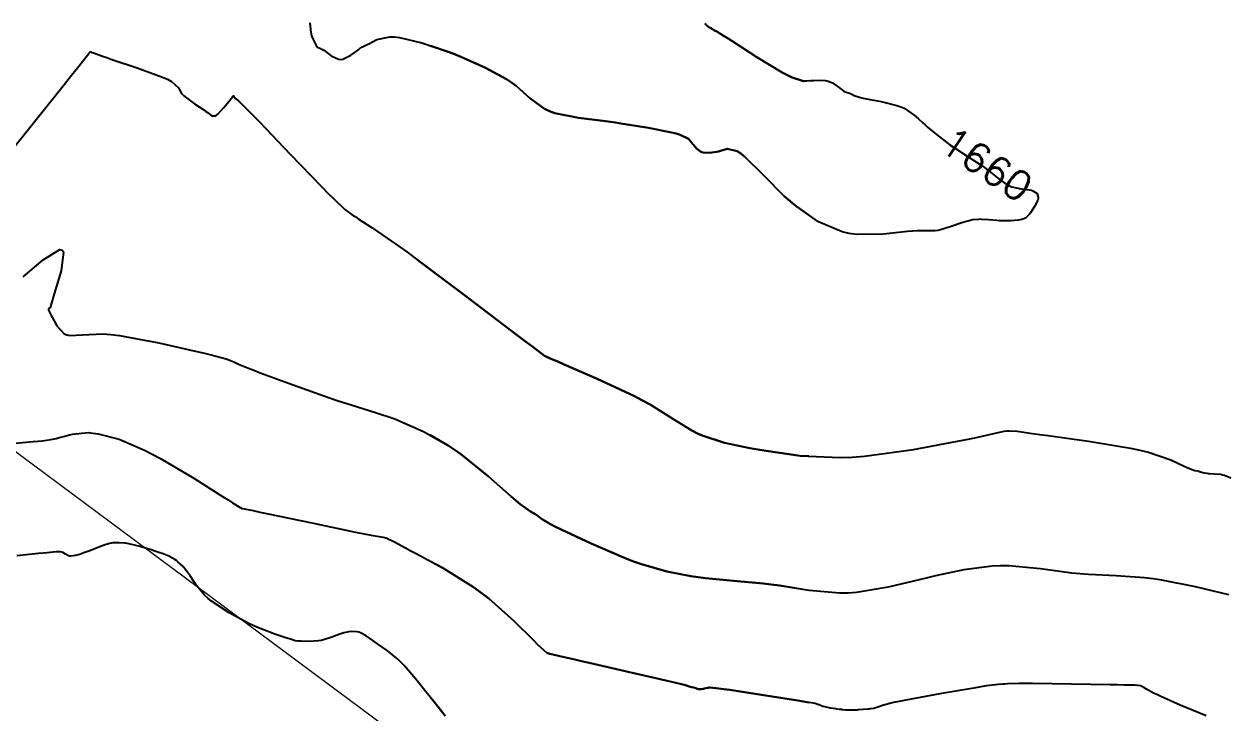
# Model space of a CAD drawing. Header units: metres. Extents: x 837477 to 838477, y 1189014 to 1191014.
# Drawn here: x 837771.3 to 837929.9, y 1190212.8 to 1190303.8 of the extents above; entities that cross this region are included whole.
import ezdxf

# ---------------------------------------------------------------- set-up
doc = ezdxf.new("R2010")
doc.units = ezdxf.units.M
doc.header["$LTSCALE"] = 0.3
doc.layers.add('COTAS 10', color=1, linetype='Continuous')
doc.layers.add('Linea_Tendencia', color=51, linetype='Continuous', lineweight=20)
doc.styles.get("Standard").update_dxf_attribs({"font": 'simplex.shx'})

msp = doc.modelspace()

# ---------------------------------------------------------------- linework, layer by layer
at = {"layer": 'COTAS 10'}
for points, elevation in [([(837808.994, 1190303.944), (837809.017, 1190303.806), (837809.038, 1190303.659), (837809.098, 1190303.053), (837809.178, 1190302.448), (837809.213, 1190302.301), (837809.252, 1190302.164), (837809.437, 1190301.745), (837809.633, 1190301.411), (837809.68, 1190301.327), (837809.724, 1190301.247), (837809.854, 1190300.991), (837809.991, 1190300.794), (837810.038, 1190300.752), (837810.09, 1190300.716), (837810.312, 1190300.629), (837810.696, 1190300.44), (837810.85, 1190300.339), (837811.025, 1190300.217), (837811.83, 1190299.601), (837812.797, 1190299.154), (837813.075, 1190299.138), (837813.357, 1190299.169), (837814.41, 1190299.673), (837815.291, 1190300.332), (837815.464, 1190300.461), (837815.606, 1190300.568), (837815.864, 1190300.759), (837815.929, 1190300.796), (837815.949, 1190300.805), (837815.971, 1190300.814), (837816.057, 1190300.842), (837816.389, 1190300.999), (837816.565, 1190301.089), (837816.778, 1190301.198), (837817.85, 1190301.763), (837819.562, 1190302.119), (837820.177, 1190302.098), (837820.854, 1190302.025), (837823.81, 1190301.326), (837827.128, 1190300.196), (837828.033, 1190299.851), (837828.931, 1190299.492), (837832.126, 1190298.078), (837834.959, 1190296.541), (837835.629, 1190296.104), (837836.25, 1190295.662), (837838.078, 1190294.025), (837839.98, 1190292.607), (837840.647, 1190292.303), (837841.374, 1190292.039), (837844.509, 1190291.403), (837848.07, 1190290.97), (837849.067, 1190290.833), (837850.068, 1190290.688), (837853.723, 1190290.101), (837856.774, 1190289.491), (837857.394, 1190289.33), (837857.918, 1190289.174), (837858.999, 1190288.64), (837859.438, 1190288.134), (837859.557, 1190287.994), (837859.674, 1190287.855), (837860.085, 1190287.354), (837860.591, 1190286.967), (837860.767, 1190286.899), (837860.959, 1190286.848), (837861.783, 1190286.808), (837862.711, 1190286.934), (837862.968, 1190286.987), (837863.226, 1190287.049), (837864.159, 1190287.342), (837865.449, 1190287.024), (837865.931, 1190286.701), (837866.468, 1190286.276), (837868.86, 1190283.892), (837871.654, 1190281.088), (837872.444, 1190280.398), (837873.242, 1190279.746), (837874.923, 1190278.577)], 1660), ([(837861.21, 1190303.856), (837861.318, 1190303.735), (837861.415, 1190303.634), (837861.666, 1190303.422), (837861.851, 1190303.321), (837861.905, 1190303.29), (837861.961, 1190303.257), (837862.175, 1190303.125), (837862.401, 1190302.989), (837862.465, 1190302.953), (837862.529, 1190302.919), (837862.763, 1190302.803), (837863.719, 1190302.221), (837864.237, 1190301.893), (837864.865, 1190301.492), (837868.052, 1190299.442), (837871.373, 1190297.422), (837872.086, 1190297.041), (837872.709, 1190296.737), (837874.215, 1190296.282), (837875.109, 1190296.328), (837875.346, 1190296.339), (837875.579, 1190296.35), (837876.383, 1190296.386), (837877.107, 1190296.351), (837877.29, 1190296.316), (837877.464, 1190296.272), (837878.029, 1190296.022), (837878.516, 1190295.705), (837878.641, 1190295.618), (837878.763, 1190295.53), (837879.168, 1190295.217), (837879.523, 1190294.956), (837879.614, 1190294.902), (837879.701, 1190294.856), (837879.988, 1190294.753), (837880.29, 1190294.666), (837880.387, 1190294.629), (837880.49, 1190294.586), (837880.909, 1190294.385), (837881.732, 1190294.118), (837882.089, 1190294.033), (837882.502, 1190293.943), (837884.46, 1190293.579), (837886.544, 1190293.063), (837887.036, 1190292.878), (837887.492, 1190292.673), (837888.833, 1190291.779), (837889.381, 1190291.283), (837889.953, 1190290.765), (837890.269, 1190290.485), (837890.589, 1190290.205), (837891.765, 1190289.197), (837893.114, 1190288.152), (837893.542, 1190287.848), (837893.994, 1190287.538), (837895.823, 1190286.367), (837897.646, 1190285.186), (837898.093, 1190284.87), (837898.517, 1190284.559), (837899.841, 1190283.475), (837901.027, 1190282.616), (837901.363, 1190282.446), (837901.703, 1190282.307), (837902.957, 1190282.05), (837904.053, 1190281.918), (837904.292, 1190281.857), (837904.504, 1190281.786), (837905.038, 1190281.44), (837905.204, 1190280.92), (837905.185, 1190280.739), (837905.136, 1190280.54), (837904.724, 1190279.69), (837904.178, 1190278.875), (837904.045, 1190278.7), (837903.919, 1190278.546), (837903.533, 1190278.17), (837903.021, 1190277.974), (837902.817, 1190277.934), (837902.586, 1190277.899), (837901.525, 1190277.824), (837900.336, 1190277.819), (837900.023, 1190277.829), (837899.718, 1190277.843), (837898.678, 1190277.935), (837897.75, 1190278.011), (837897.516, 1190278.015), (837897.292, 1190278.012), (837896.565, 1190277.941), (837895.725, 1190277.735), (837895.428, 1190277.646), (837895.105, 1190277.544), (837893.707, 1190277.063), (837892.275, 1190276.63), (837891.928, 1190276.559), (837891.604, 1190276.508), (837890.618, 1190276.502), (837889.208, 1190276.51), (837888.617, 1190276.469), (837887.94, 1190276.409), (837884.77, 1190276.035), (837881.181, 1190275.988), (837880.238, 1190276.134), (837879.319, 1190276.35), (837876.183, 1190277.701), (837873.242, 1190279.746), (837872.444, 1190280.398), (837871.654, 1190281.088), (837868.86, 1190283.892), (837866.468, 1190286.276), (837865.931, 1190286.701), (837865.449, 1190287.024), (837864.159, 1190287.342), (837863.226, 1190287.049), (837862.968, 1190286.987), (837862.711, 1190286.934), (837861.783, 1190286.808), (837860.959, 1190286.848), (837860.767, 1190286.899), (837860.591, 1190286.967), (837860.085, 1190287.354), (837859.674, 1190287.855), (837859.557, 1190287.994), (837859.438, 1190288.134), (837858.999, 1190288.64), (837857.918, 1190289.174), (837857.394, 1190289.33), (837856.774, 1190289.491), (837853.723, 1190290.101), (837850.068, 1190290.688), (837849.067, 1190290.833), (837848.07, 1190290.97), (837844.509, 1190291.403), (837841.374, 1190292.039), (837840.647, 1190292.303), (837839.98, 1190292.607), (837838.078, 1190294.025), (837836.25, 1190295.662), (837835.629, 1190296.104), (837834.959, 1190296.541), (837832.126, 1190298.078), (837828.931, 1190299.492), (837828.033, 1190299.851), (837827.128, 1190300.196), (837824.923, 1190300.947)], 1660), ([(837874.923, 1190296.318), (837874.215, 1190296.282), (837872.709, 1190296.737), (837872.086, 1190297.041), (837871.373, 1190297.422), (837868.052, 1190299.442), (837864.865, 1190301.492), (837864.237, 1190301.893), (837863.719, 1190302.221), (837862.763, 1190302.803), (837862.529, 1190302.919), (837862.465, 1190302.953), (837862.401, 1190302.989), (837862.175, 1190303.125), (837861.961, 1190303.257), (837861.905, 1190303.29), (837861.851, 1190303.321), (837861.666, 1190303.422), (837861.415, 1190303.634), (837861.318, 1190303.735), (837861.21, 1190303.856)], 1660), ([(837766.763, 1190283.584), (837771.672, 1190289.713), (837776.593, 1190295.874), (837777.548, 1190297.069), (837778.326, 1190298.043), (837779.666, 1190299.713), (837779.825, 1190299.904), (837779.858, 1190299.946), (837779.887, 1190299.982), (837779.953, 1190300.07), (837779.994, 1190300.113), (837780.006, 1190300.121), (837780.019, 1190300.127), (837780.071, 1190300.135), (837780.18, 1190300.102), (837780.229, 1190300.083), (837780.286, 1190300.06), (837780.561, 1190299.94), (837781.628, 1190299.557), (837782.185, 1190299.367), (837782.855, 1190299.142), (837786.218, 1190298.027), (837789.55, 1190296.802), (837790.199, 1190296.506), (837790.73, 1190296.23), (837791.664, 1190295.392), (837792.083, 1190294.633), (837792.29, 1190294.407), (837792.537, 1190294.174), (837793.757, 1190293.273), (837795.012, 1190292.455), (837795.281, 1190292.274), (837795.516, 1190292.112), (837796.08, 1190291.691), (837796.526, 1190291.671), (837796.685, 1190291.761), (837796.861, 1190291.894), (837797.626, 1190292.721), (837798.34, 1190293.625), (837798.484, 1190293.806), (837798.603, 1190293.956), (837798.837, 1190294.249), (837798.903, 1190294.316), (837798.917, 1190294.325), (837798.928, 1190294.329), (837798.953, 1190294.309), (837798.969, 1190294.258), (837798.974, 1190294.243), (837798.98, 1190294.228), (837799.004, 1190294.171), (837799.027, 1190294.124), (837799.031, 1190294.115), (837799.035, 1190294.107), (837799.043, 1190294.095), (837799.125, 1190294.031), (837799.175, 1190293.99), (837799.238, 1190293.94), (837799.567, 1190293.677), (837800.866, 1190292.397), (837801.541, 1190291.706), (837802.353, 1190290.869), (837806.423, 1190286.63), (837810.548, 1190282.35), (837811.394, 1190281.487), (837812.112, 1190280.764), (837813.637, 1190279.318), (837814.612, 1190278.622), (837814.983, 1190278.373), (837815.397, 1190278.098), (837817.259, 1190276.902), (837820.516, 1190274.647), (837821.81, 1190273.706), (837823.275, 1190272.627), (837829.982, 1190267.584), (837836.27, 1190262.807), (837837.471, 1190261.895), (837838.437, 1190261.161), (837839.976, 1190259.994), (837839.984, 1190259.989), (837839.988, 1190259.987), (837839.994, 1190259.983), (837841.064, 1190259.514), (837841.737, 1190259.22), (837842.573, 1190258.854), (837846.952, 1190256.941), (837851.798, 1190254.684), (837852.928, 1190254.102), (837853.966, 1190253.539), (837856.952, 1190251.659), (837859.451, 1190250.102), (837860.183, 1190249.743), (837860.931, 1190249.414), (837863.779, 1190248.485), (837867.113, 1190247.784), (837868.168, 1190247.598), (837869.281, 1190247.417), (837873.779, 1190246.792), (837879.036, 1190246.555), (837880.627, 1190246.617), (837882.278, 1190246.735), (837888.731, 1190247.623), (837894.516, 1190248.707), (837895.745, 1190248.95), (837896.814, 1190249.167), (837899.328, 1190249.739), (837900.693, 1190250.035), (837901.037, 1190250.077), (837901.366, 1190250.101), (837902.431, 1190250.046), (837904.462, 1190249.739), (837905.4, 1190249.605), (837906.501, 1190249.45), (837911.834, 1190248.712), (837917.393, 1190247.804), (837918.636, 1190247.541), (837919.751, 1190247.273), (837922.711, 1190246.264), (837924.489, 1190245.414), (837924.859, 1190245.247), (837925.177, 1190245.109), (837925.882, 1190244.857), (837926.264, 1190244.779), (837926.376, 1190244.751), (837926.492, 1190244.721), (837926.937, 1190244.589), (837927.464, 1190244.471), (837927.631, 1190244.45), (837927.808, 1190244.433), (837928.525, 1190244.411), (837929.321, 1190244.337), (837929.547, 1190244.287), (837929.775, 1190244.225), (837930.623, 1190243.89)], 1670), ([(837771.168, 1190270.424), (837773.811, 1190272.678), (837775.983, 1190274.028), (837776.3, 1190273.962), (837776.495, 1190273.705), (837776.172, 1190271.189), (837775.261, 1190268.159), (837775.085, 1190267.578), (837774.942, 1190267.109), (837774.7, 1190266.345), (837774.673, 1190266.314), (837774.665, 1190266.306), (837774.657, 1190266.299), (837774.627, 1190266.278), (837774.59, 1190266.254), (837774.578, 1190266.245), (837774.565, 1190266.235), (837774.51, 1190266.191), (837774.476, 1190266.117), (837774.477, 1190266.088), (837774.481, 1190266.056), (837774.533, 1190265.909), (837774.743, 1190265.501), (837774.846, 1190265.305), (837774.97, 1190265.072), (837775.584, 1190263.926), (837776.556, 1190262.909), (837776.906, 1190262.756), (837777.291, 1190262.659), (837778.972, 1190262.775), (837781.682, 1190262.901), (837782.715, 1190262.811), (837783.87, 1190262.667), (837789.065, 1190261.694), (837794.073, 1190260.563), (837795.111, 1190260.318), (837795.997, 1190260.104), (837797.939, 1190259.58), (837798.772, 1190259.274), (837798.959, 1190259.198), (837799.128, 1190259.125), (837799.58, 1190258.893), (837800.891, 1190258.344), (837801.602, 1190258.072), (837802.463, 1190257.747), (837806.828, 1190256.141), (837811.614, 1190254.441), (837812.741, 1190254.058), (837813.783, 1190253.713), (837816.828, 1190252.782), (837819.444, 1190251.937), (837820.216, 1190251.647), (837821.007, 1190251.332), (837824.035, 1190249.989), (837827.268, 1190248.161), (837828.189, 1190247.54), (837829.121, 1190246.87), (837832.583, 1190244.035), (837835.585, 1190241.406), (837836.228, 1190240.866), (837836.789, 1190240.408), (837838.136, 1190239.431), (837838.854, 1190239.009), (837839.019, 1190238.9), (837839.169, 1190238.795), (837839.588, 1190238.446), (837840.793, 1190237.748), (837841.438, 1190237.422), (837842.219, 1190237.039), (837846.165, 1190235.181), (837850.636, 1190233.255), (837851.748, 1190232.831), (837852.804, 1190232.454), (837856.165, 1190231.483), (837859.341, 1190230.895), (837860.282, 1190230.759), (837861.249, 1190230.635), (837864.963, 1190230.281), (837868.862, 1190229.917), (837869.945, 1190229.786), (837871.03, 1190229.641), (837874.923, 1190229.015)], 1680), ([(837874.923, 1190246.74), (837873.779, 1190246.792), (837869.281, 1190247.417), (837868.168, 1190247.598), (837867.113, 1190247.784), (837863.779, 1190248.485), (837860.931, 1190249.414), (837860.183, 1190249.743), (837859.451, 1190250.102), (837856.952, 1190251.659), (837853.966, 1190253.539), (837852.928, 1190254.102), (837851.798, 1190254.684), (837846.952, 1190256.941), (837842.573, 1190258.854), (837841.737, 1190259.22), (837841.064, 1190259.514), (837839.994, 1190259.983), (837839.988, 1190259.987), (837839.984, 1190259.989), (837839.976, 1190259.994), (837838.437, 1190261.161), (837837.471, 1190261.895), (837836.27, 1190262.807), (837829.982, 1190267.584), (837823.275, 1190272.627)], 1670), ([(837769.195, 1190248.358), (837772.456, 1190248.66), (837773.115, 1190248.724), (837773.668, 1190248.78), (837774.788, 1190248.914), (837775.492, 1190249.076), (837775.783, 1190249.149), (837776.117, 1190249.235), (837777.669, 1190249.648), (837779.723, 1190249.843), (837780.373, 1190249.792), (837781.058, 1190249.695), (837783.823, 1190248.962), (837787.155, 1190247.547), (837788.197, 1190247.019), (837789.291, 1190246.432), (837793.674, 1190243.823), (837797.486, 1190241.41), (837798.22, 1190240.948), (837798.814, 1190240.575), (837799.799, 1190239.97), (837799.861, 1190239.95), (837799.873, 1190239.946), (837799.884, 1190239.943), (837799.905, 1190239.936), (837799.913, 1190239.932), (837799.915, 1190239.93), (837799.917, 1190239.929), (837799.923, 1190239.922), (837799.93, 1190239.914), (837799.932, 1190239.912), (837799.934, 1190239.909), (837799.94, 1190239.898), (837799.951, 1190239.885), (837799.961, 1190239.877), (837799.984, 1190239.862), (837800.01, 1190239.848), (837800.016, 1190239.845), (837800.023, 1190239.842), (837800.044, 1190239.834), (837800.066, 1190239.829), (837800.078, 1190239.829), (837800.102, 1190239.831), (837801.522, 1190239.54), (837802.408, 1190239.355), (837803.508, 1190239.125), (837809.263, 1190237.915), (837815.057, 1190236.709), (837816.181, 1190236.48), (837817.098, 1190236.298), (837818.675, 1190236.022), (837819.025, 1190235.95), (837819.168, 1190235.897), (837819.33, 1190235.829), (837820.084, 1190235.462), (837821.622, 1190234.638), (837822.279, 1190234.282), (837823.037, 1190233.87), (837826.608, 1190231.92), (837830.62, 1190229.442), (837831.655, 1190228.698), (837832.657, 1190227.928), (837836.002, 1190224.937), (837838.568, 1190222.377), (837839.078, 1190221.879), (837839.502, 1190221.472), (837840.31, 1190220.764), (837840.721, 1190220.626), (837840.894, 1190220.579), (837841.093, 1190220.528), (837842.026, 1190220.31), (837844.017, 1190219.863), (837844.883, 1190219.667), (837845.886, 1190219.44), (837850.646, 1190218.358), (837855.281, 1190217.294), (837856.204, 1190217.078), (837856.972, 1190216.895), (837858.448, 1190216.521), (837858.875, 1190216.384), (837858.982, 1190216.352), (837859.084, 1190216.323), (837859.413, 1190216.236), (837859.697, 1190216.164), (837859.772, 1190216.143), (837859.845, 1190216.121), (837860.092, 1190216.041), (837860.329, 1190215.979), (837860.394, 1190215.97), (837860.46, 1190215.964), (837860.699, 1190215.97), (837860.939, 1190216.004), (837861.006, 1190216.016), (837861.073, 1190216.029), (837861.314, 1190216.082), (837861.544, 1190216.137), (837861.603, 1190216.15), (837861.66, 1190216.162), (837861.851, 1190216.199), (837863.004, 1190216.067), (837863.668, 1190215.973), (837864.481, 1190215.854), (837868.664, 1190215.217), (837872.888, 1190214.551), (837873.728, 1190214.413), (837874.425, 1190214.297), (837874.923, 1190214.203)], 1690), ([(837930.347, 1190228.433), (837925.951, 1190229.473), (837921.513, 1190230.351), (837920.363, 1190230.523), (837919.246, 1190230.665), (837915.5, 1190230.924), (837911.822, 1190231.101), (837910.749, 1190231.193), (837909.653, 1190231.302), (837905.5, 1190231.848), (837901.328, 1190232.235), (837900.221, 1190232.243), (837899.134, 1190232.21), (837895.383, 1190231.732), (837891.65, 1190230.918), (837890.575, 1190230.673), (837889.481, 1190230.419), (837885.383, 1190229.429), (837881.22, 1190228.727), (837880.087, 1190228.655), (837878.961, 1190228.636), (837874.963, 1190229.009), (837871.03, 1190229.641), (837869.945, 1190229.786), (837868.862, 1190229.917), (837864.963, 1190230.281), (837861.249, 1190230.635), (837860.282, 1190230.759), (837859.341, 1190230.895), (837856.165, 1190231.483), (837852.804, 1190232.454), (837851.748, 1190232.831), (837850.636, 1190233.255), (837846.165, 1190235.181), (837842.219, 1190237.039), (837841.438, 1190237.422), (837840.793, 1190237.748), (837839.588, 1190238.446), (837839.169, 1190238.795), (837839.019, 1190238.9), (837838.854, 1190239.009), (837838.136, 1190239.431), (837836.789, 1190240.408), (837836.228, 1190240.866), (837835.585, 1190241.406), (837832.583, 1190244.035), (837829.121, 1190246.87), (837828.189, 1190247.54), (837827.268, 1190248.161), (837824.923, 1190249.487)], 1680), ([(837826.893, 1190212.443), (837825.409, 1190214.275), (837824.99, 1190214.797), (837824.567, 1190215.325), (837823.007, 1190217.284), (837821.461, 1190219.082), (837821.046, 1190219.508), (837820.638, 1190219.904), (837819.211, 1190221.074), (837817.945, 1190221.957), (837817.638, 1190222.171), (837817.35, 1190222.372), (837816.465, 1190222.99), (837815.684, 1190223.401), (837815.461, 1190223.472), (837815.235, 1190223.524), (837814.394, 1190223.556), (837813.493, 1190223.392), (837813.23, 1190223.32), (837812.959, 1190223.236), (837811.931, 1190222.84), (837810.82, 1190222.464), (837810.497, 1190222.394), (837810.168, 1190222.338), (837808.925, 1190222.258), (837807.861, 1190222.282), (837807.645, 1190222.291), (837807.463, 1190222.303), (837807.091, 1190222.355), (837806.582, 1190222.525), (837806.314, 1190222.611), (837805.992, 1190222.714), (837804.37, 1190223.226), (837802.245, 1190224.04), (837801.605, 1190224.333), (837800.944, 1190224.655), (837798.368, 1190226.063), (837796.041, 1190227.591), (837795.535, 1190227.989), (837795.089, 1190228.375), (837793.982, 1190229.679), (837793.284, 1190230.809), (837793.096, 1190231.086), (837792.911, 1190231.347), (837792.266, 1190232.161), (837791.596, 1190232.8), (837791.397, 1190232.952), (837791.191, 1190233.093), (837790.396, 1190233.508), (837789.488, 1190233.858), (837789.21, 1190233.957), (837788.922, 1190234.058), (837787.785, 1190234.43), (837786.702, 1190234.762), (837786.447, 1190234.837), (837786.211, 1190234.904), (837785.519, 1190235.088), (837784.906, 1190235.205), (837784.72, 1190235.23), (837784.526, 1190235.252), (837783.764, 1190235.308), (837782.978, 1190235.282), (837782.769, 1190235.253), (837782.563, 1190235.213), (837781.85, 1190234.991), (837781.137, 1190234.702), (837780.932, 1190234.62), (837780.724, 1190234.537), (837779.942, 1190234.231), (837779.162, 1190233.946), (837778.954, 1190233.877), (837778.75, 1190233.811), (837778.045, 1190233.606), (837777.433, 1190233.523), (837777.289, 1190233.534), (837777.154, 1190233.56), (837776.759, 1190233.778), (837776.369, 1190234.018), (837776.238, 1190234.058), (837776.098, 1190234.087), (837775.507, 1190234.096), (837774.314, 1190233.974), (837773.794, 1190233.921), (837773.191, 1190233.858), (837770.328, 1190233.562)], 1700), ([(837927.358, 1190212.45), (837923.945, 1190213.844), (837921.386, 1190214.993), (837920.865, 1190215.237), (837920.425, 1190215.449), (837919.515, 1190215.947), (837919.156, 1190216.19), (837919.065, 1190216.241), (837918.976, 1190216.286), (837918.685, 1190216.388), (837918.411, 1190216.438), (837918.333, 1190216.448), (837918.255, 1190216.457), (837917.969, 1190216.48), (837916.505, 1190216.511), (837915.685, 1190216.525), (837914.685, 1190216.542), (837909.576, 1190216.625), (837904.463, 1190216.694), (837903.461, 1190216.703), (837902.638, 1190216.707), (837901.157, 1190216.683), (837900.782, 1190216.636), (837900.656, 1190216.625), (837900.52, 1190216.615), (837899.949, 1190216.588), (837898.374, 1190216.383), (837897.606, 1190216.261), (837896.694, 1190216.112), (837892.198, 1190215.337), (837887.728, 1190214.521), (837886.832, 1190214.346), (837886.085, 1190214.192), (837884.618, 1190213.819), (837884.139, 1190213.618), (837884.014, 1190213.572), (837883.892, 1190213.531), (837883.479, 1190213.421), (837883.024, 1190213.346), (837882.875, 1190213.327), (837882.717, 1190213.31), (837882.066, 1190213.254), (837881.42, 1190213.212), (837881.266, 1190213.203), (837881.123, 1190213.195), (837880.694, 1190213.174), (837880.333, 1190213.17), (837880.232, 1190213.173), (837880.131, 1190213.177), (837879.763, 1190213.204), (837879.409, 1190213.24), (837879.317, 1190213.25), (837879.227, 1190213.26), (837878.924, 1190213.294), (837878.631, 1190213.329), (837878.463, 1190213.349), (837878.15, 1190213.387), (837877.811, 1190213.438), (837877.711, 1190213.456), (837877.608, 1190213.476), (837877.211, 1190213.563), (837876.844, 1190213.658), (837876.759, 1190213.683), (837876.682, 1190213.708), (837876.466, 1190213.794), (837876.254, 1190213.883), (837876.18, 1190213.91), (837876.099, 1190213.938), (837875.751, 1190214.047), (837874.425, 1190214.297), (837873.728, 1190214.413), (837872.888, 1190214.551), (837868.664, 1190215.217), (837864.481, 1190215.854), (837863.668, 1190215.973), (837863.004, 1190216.067), (837861.851, 1190216.199), (837861.66, 1190216.162), (837861.603, 1190216.15), (837861.544, 1190216.137), (837861.314, 1190216.082), (837861.073, 1190216.029), (837861.006, 1190216.016), (837860.939, 1190216.004), (837860.699, 1190215.97), (837860.46, 1190215.964), (837860.394, 1190215.97), (837860.329, 1190215.979), (837860.092, 1190216.041), (837859.845, 1190216.121), (837859.772, 1190216.143), (837859.697, 1190216.164), (837859.413, 1190216.236), (837859.084, 1190216.323), (837858.982, 1190216.352), (837858.875, 1190216.384), (837858.448, 1190216.521), (837856.972, 1190216.895), (837856.204, 1190217.078), (837855.281, 1190217.294), (837850.646, 1190218.358), (837845.886, 1190219.44), (837844.883, 1190219.667), (837844.017, 1190219.863), (837842.026, 1190220.31), (837841.093, 1190220.528), (837840.894, 1190220.579), (837840.721, 1190220.626), (837840.31, 1190220.764), (837839.502, 1190221.472), (837839.078, 1190221.879), (837838.568, 1190222.377), (837836.002, 1190224.937), (837832.657, 1190227.928), (837831.655, 1190228.698), (837830.62, 1190229.442), (837826.608, 1190231.92), (837824.923, 1190232.84)], 1690), ([(837824.923, 1190214.88), (837824.99, 1190214.797), (837825.409, 1190214.275), (837826.893, 1190212.443)], 1700)]:
    msp.add_lwpolyline(points, dxfattribs=dict(at, elevation=elevation))
at = {"layer": 'Linea_Tendencia', "elevation": 1705.277}
msp.add_lwpolyline([(838041.852, 1190952.651), (838036.556, 1190637.066), (838092.197, 1190318.419), (838154.509, 1189961.569), (837526.844, 1190428.193), (837754.279, 1189827.032), (837723.495, 1189335.311)], dxfattribs=at)

# ---------------------------------------------------------------- texts
at = {"layer": 'COTAS 10', "insert": (837891.912, 1190287.311, 1660), "char_height": 3.8, "attachment_point": 7, "rotation": 326.28929}
msp.add_mtext('1660', dxfattribs=at)

doc.saveas('drawing.dxf')
